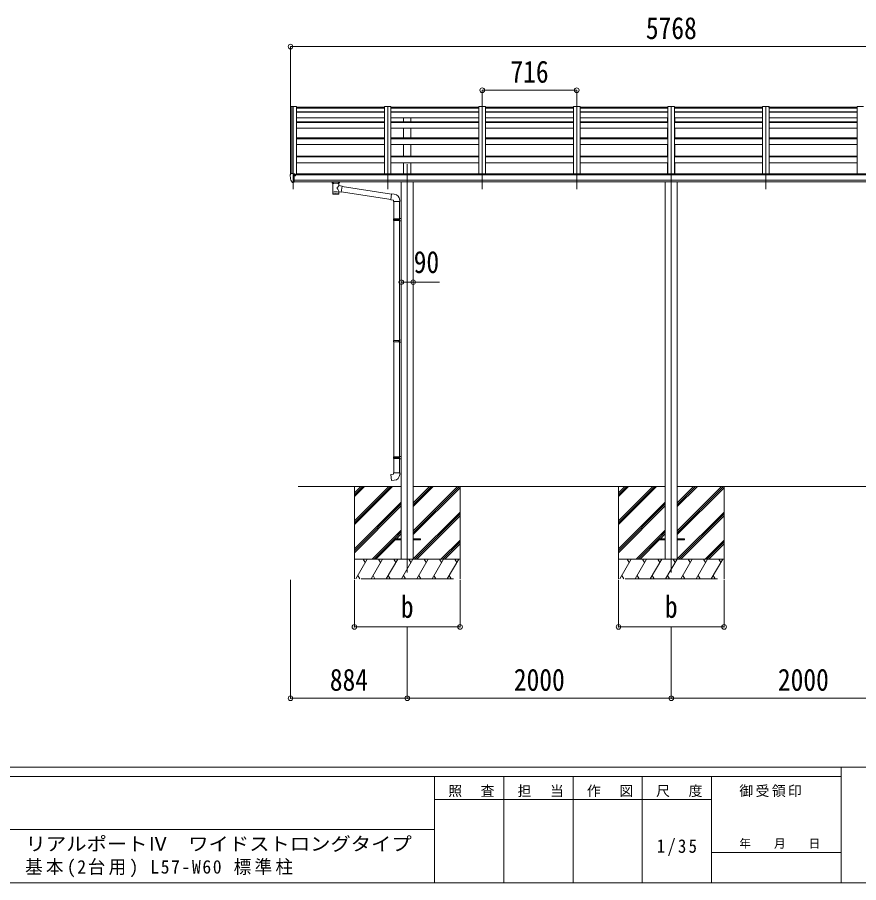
# Model space of a CAD drawing. Units: millimetres at full size, sheet at 1:35; some dimension numbers follow another scale. Extents: x -9783 to 9892, y -6828 to 6752.
# Drawn here: x 47 to 6420, y -6828 to -278 of the extents above; entities that cross this region are included whole.
import ezdxf
from ezdxf.enums import TextEntityAlignment as Align

# ---------------------------------------------------------------- set-up
doc = ezdxf.new("R2010")
doc.units = ezdxf.units.MM
doc.header["$LTSCALE"] = 35
doc.header["$PDMODE"] = 32
doc.header["$PDSIZE"] = 35
for name, color, linetype, lineweight in [('0-0_0', 7, 'Continuous', 9), ('0-1_本体', 4, 'Continuous', 9), ('0-2_部品', 7, 'Continuous', 9), ('0-8_PARTS2', 2, 'Continuous', 9), ('0-A_寸法', 6, 'Continuous', 9), ('F-0_240', 7, 'Continuous', 9)]:
    doc.layers.add(name, color=color, linetype=linetype, lineweight=lineweight)
doc.styles.add('ＭＳ ゴシック', font='')
doc.styles.get('ＭＳ ゴシック').set_extended_font_data('MS Gothic')

msp = doc.modelspace()

# ---------------------------------------------------------------- linework, layer by layer
at = {"layer": '0-0_0'}
for p, q in [((2174.19, -3828.89), (2954.99, -3828.89)), ((2600.19, -3828.89), (2600.19, -4528.89)), ((2600.19, -4089.62), (2860.92, -3828.89)), ((2600.19, -4103.76), (2875.06, -3828.89)), ((2600.19, -4117.9), (2889.2, -3828.89)), ((2600.19, -3905.77), (2677.07, -3828.89)), ((2600.19, -3891.63), (2662.93, -3828.89)), ((2600.19, -3877.49), (2648.79, -3828.89)), ((3045.39, -4164.92), (3381.42, -3828.89)), ((3045.39, -4179.06), (3395.56, -3828.89)), ((3045.39, -3981.07), (3197.57, -3828.89)), ((3045.39, -3966.93), (3183.43, -3828.89)), ((3045.39, -3952.79), (3169.29, -3828.89)), ((3045.39, -3828.89), (4954.99, -3828.89)), ((3045.39, -4193.2), (3400.19, -3838.41)), ((3400.19, -3828.89), (3400.19, -4528.89)), ((4600.19, -3828.89), (4600.19, -4528.89)), ((4600.19, -4089.62), (4860.92, -3828.89)), ((4600.19, -4103.76), (4875.06, -3828.89)), ((4600.19, -4117.9), (4889.2, -3828.89)), ((4600.19, -3905.77), (4677.07, -3828.89)), ((4600.19, -3891.63), (4662.93, -3828.89)), ((4600.19, -3877.49), (4648.79, -3828.89)), ((5045.39, -4164.92), (5381.42, -3828.89)), ((5045.39, -4179.06), (5395.56, -3828.89)), ((5045.39, -3981.07), (5197.57, -3828.89)), ((5045.39, -3966.93), (5183.43, -3828.89)), ((5045.39, -3952.79), (5169.29, -3828.89)), ((5045.39, -3828.89), (6954.99, -3828.89)), ((5045.39, -4193.2), (5400.19, -3838.41)), ((5400.19, -3828.89), (5400.19, -4528.89)), ((2600.19, -4301.75), (2954.99, -3946.95)), ((2600.19, -4315.89), (2954.99, -3961.1)), ((2600.19, -4330.04), (2954.99, -3975.24)), ((4600.19, -4301.75), (4954.99, -3946.95)), ((4600.19, -4315.89), (4954.99, -3961.1)), ((4600.19, -4330.04), (4954.99, -3975.24)), ((3045.39, -4377.05), (3400.19, -4022.25)), ((3057.69, -4378.89), (3400.19, -4036.4)), ((3071.83, -4378.89), (3400.19, -4050.54)), ((5045.39, -4377.05), (5400.19, -4022.25)), ((5057.69, -4378.89), (5400.19, -4036.4)), ((5071.83, -4378.89), (5400.19, -4050.54)), ((2735.18, -4378.89), (2954.99, -4159.09)), ((2903.84, -4224.38), (2954.99, -4173.23)), ((2917.98, -4224.38), (2954.99, -4187.37)), ((4735.18, -4378.89), (4954.99, -4159.09)), ((4903.84, -4224.38), (4954.99, -4173.23)), ((4917.98, -4224.38), (4954.99, -4187.37)), ((2749.32, -4378.89), (2900.19, -4228.03)), ((2763.47, -4378.89), (2908.98, -4233.38)), ((3255.68, -4378.89), (3400.19, -4234.38)), ((3269.82, -4378.89), (3400.19, -4248.53)), ((4749.32, -4378.89), (4900.19, -4228.03)), ((4763.47, -4378.89), (4908.98, -4233.38)), ((5255.68, -4378.89), (5400.19, -4234.38)), ((5269.82, -4378.89), (5400.19, -4248.53)), ((3283.97, -4378.89), (3400.19, -4262.67)), ((5283.97, -4378.89), (5400.19, -4262.67)), ((3400.19, -4378.89), (2600.19, -4378.89)), ((2610.48, -4528.89), (2697.08, -4378.89)), ((2682.08, -4404.87), (2667.08, -4378.89)), ((2725.95, -4528.89), (2812.55, -4378.89)), ((2797.55, -4404.88), (2782.55, -4378.89)), ((2841.42, -4528.89), (2928.02, -4378.89)), ((2913.02, -4404.87), (2898.02, -4378.89)), ((2956.89, -4528.89), (3043.49, -4378.89)), ((3028.49, -4404.87), (3013.49, -4378.89)), ((3072.36, -4528.89), (3158.96, -4378.89)), ((3143.96, -4404.87), (3128.96, -4378.89)), ((3187.83, -4528.89), (3274.43, -4378.89)), ((3244.43, -4378.89), (3259.43, -4404.87)), ((3303.3, -4528.89), (3389.9, -4378.89)), ((3359.9, -4378.89), (3374.9, -4404.87)), ((5400.19, -4378.89), (4600.19, -4378.89)), ((4610.48, -4528.89), (4697.08, -4378.89)), ((4682.08, -4404.87), (4667.08, -4378.89)), ((4725.95, -4528.89), (4812.55, -4378.89)), ((4797.55, -4404.88), (4782.55, -4378.89)), ((4841.42, -4528.89), (4928.02, -4378.89)), ((4913.02, -4404.87), (4898.02, -4378.89)), ((4956.89, -4528.89), (5043.49, -4378.89)), ((5028.49, -4404.87), (5013.49, -4378.89)), ((5072.36, -4528.89), (5158.96, -4378.89)), ((5143.96, -4404.87), (5128.96, -4378.89)), ((5187.83, -4528.89), (5274.43, -4378.89)), ((5244.43, -4378.89), (5259.43, -4404.87)), ((5303.3, -4528.89), (5389.9, -4378.89)), ((5359.9, -4378.89), (5374.9, -4404.87)), ((2625.48, -4502.91), (2640.48, -4528.89)), ((2740.95, -4502.91), (2755.95, -4528.89)), ((2856.42, -4502.91), (2871.42, -4528.89)), ((2971.89, -4502.91), (2986.89, -4528.89)), ((3087.36, -4502.91), (3102.36, -4528.89)), ((3202.83, -4502.91), (3217.83, -4528.89)), ((3318.3, -4502.91), (3333.3, -4528.89)), ((4625.48, -4502.91), (4640.48, -4528.89)), ((4740.95, -4502.91), (4755.95, -4528.89)), ((4856.42, -4502.91), (4871.42, -4528.89)), ((4971.89, -4502.91), (4986.89, -4528.89)), ((5087.36, -4502.91), (5102.36, -4528.89)), ((5202.83, -4502.91), (5217.83, -4528.89)), ((5318.3, -4502.91), (5333.3, -4528.89)), ((2650.19, -4528.89), (3350.19, -4528.89)), ((4650.19, -4528.89), (5350.19, -4528.89))]:
    msp.add_line(p, q, dxfattribs=at)
at = {"layer": '0-1_本体'}
for p, q in [((2116.2, -953.96), (2116.18, -1466.05)), ((2117.14, -953.08), (2124.97, -952.67)), ((2125.19, -952.75), (2125.19, -1459.5)), ((2125.27, -952.86), (2125.89, -954.48)), ((2161.19, -952.66), (2161.19, -1469.31)), ((2161.19, -965.66), (2827.19, -965.66)), ((2827.19, -952.66), (2827.19, -1462.78)), ((2877.19, -952.66), (2827.19, -952.66)), ((2877.19, -952.66), (2877.19, -1462.78)), ((2877.19, -965.66), (3543.19, -965.66)), ((3543.19, -952.66), (3543.19, -1462.78)), ((3593.19, -952.66), (3543.19, -952.66)), ((3593.19, -952.66), (3593.19, -1462.78)), ((3593.19, -965.66), (4259.19, -965.66)), ((4259.19, -952.66), (4259.19, -1462.78)), ((4309.19, -952.66), (4259.19, -952.66)), ((4309.19, -952.66), (4309.19, -1462.78)), ((4309.19, -965.66), (4975.19, -965.66)), ((4975.19, -952.66), (4975.19, -1462.78)), ((5025.19, -952.66), (4975.19, -952.66)), ((5025.19, -952.66), (5025.19, -1462.78)), ((5025.19, -965.66), (5691.19, -965.66)), ((5691.19, -952.66), (5691.19, -1462.78)), ((5741.19, -952.66), (5691.19, -952.66)), ((5741.19, -952.66), (5741.19, -1462.78)), ((5741.19, -965.66), (6407.19, -965.66)), ((6407.19, -952.66), (6407.19, -1462.78)), ((6457.19, -952.66), (6407.19, -952.66)), ((2161.19, -992.27), (2827.19, -992.27)), ((2161.19, -994.8), (2827.19, -994.8)), ((2161.19, -1039.55), (2827.19, -1039.55)), ((2877.19, -992.27), (3543.19, -992.27)), ((2877.19, -994.8), (3543.19, -994.8)), ((2877.19, -1039.55), (3543.19, -1039.55)), ((2972.69, -1067.7), (2972.69, -1039.55)), ((3027.69, -1067.7), (3027.69, -1039.55)), ((3593.19, -992.27), (4259.19, -992.27)), ((3593.19, -994.8), (4259.19, -994.8)), ((3593.19, -1039.55), (4259.19, -1039.55)), ((4309.19, -992.27), (4975.19, -992.27)), ((4309.19, -994.8), (4975.19, -994.8)), ((4309.19, -1039.55), (4975.19, -1039.55)), ((4972.69, -1067.7), (4972.69, -1039.55)), ((5025.19, -992.27), (5691.19, -992.27)), ((5025.19, -994.8), (5691.19, -994.8)), ((5025.19, -1039.55), (5691.19, -1039.55)), ((5027.69, -1067.7), (5027.69, -1039.55)), ((5741.19, -992.27), (6407.19, -992.27)), ((5741.19, -994.8), (6407.19, -994.8)), ((5741.19, -1039.55), (6407.19, -1039.55)), ((2161.19, -1067.7), (2827.19, -1067.7)), ((2161.19, -1072.68), (2827.19, -1072.68)), ((2877.19, -1067.7), (3543.19, -1067.7)), ((2877.19, -1072.68), (3543.19, -1072.68)), ((3593.19, -1067.7), (4259.19, -1067.7)), ((3593.19, -1072.68), (4259.19, -1072.68)), ((4309.19, -1067.7), (4975.19, -1067.7)), ((4309.19, -1072.68), (4975.19, -1072.68)), ((5025.19, -1067.7), (5691.19, -1067.7)), ((5025.19, -1072.68), (5691.19, -1072.68)), ((5741.19, -1067.7), (6407.19, -1067.7)), ((5741.19, -1072.68), (6407.19, -1072.68)), ((2161.19, -1116.88), (2827.19, -1116.88)), ((2877.19, -1116.88), (3543.19, -1116.88)), ((2972.69, -1190.41), (2972.69, -1116.88)), ((3027.69, -1190.41), (3027.69, -1116.88)), ((3593.19, -1116.88), (4259.19, -1116.88)), ((4309.19, -1116.88), (4975.19, -1116.88)), ((4972.69, -1190.41), (4972.69, -1116.88)), ((5025.19, -1116.88), (5691.19, -1116.88)), ((5027.69, -1190.41), (5027.69, -1116.88)), ((5741.19, -1116.88), (6407.19, -1116.88)), ((2161.19, -1190.41), (2827.19, -1190.41)), ((2161.19, -1197.31), (2827.19, -1197.31)), ((2161.19, -1240.86), (2827.19, -1240.86)), ((2877.19, -1190.41), (3543.19, -1190.41)), ((2877.19, -1197.31), (3543.19, -1197.31)), ((2877.19, -1240.86), (3543.19, -1240.86)), ((2972.69, -1327.86), (2972.69, -1240.86)), ((3027.69, -1327.86), (3027.69, -1240.86)), ((3593.19, -1190.41), (4259.19, -1190.41)), ((3593.19, -1197.31), (4259.19, -1197.31)), ((3593.19, -1240.86), (4259.19, -1240.86)), ((4309.19, -1190.41), (4975.19, -1190.41)), ((4309.19, -1197.31), (4975.19, -1197.31)), ((4309.19, -1240.86), (4975.19, -1240.86)), ((4972.69, -1327.86), (4972.69, -1240.86)), ((5025.19, -1190.41), (5691.19, -1190.41)), ((5025.19, -1197.31), (5691.19, -1197.31)), ((5025.19, -1240.86), (5691.19, -1240.86)), ((5027.69, -1327.86), (5027.69, -1240.86)), ((5741.19, -1190.41), (6407.19, -1190.41)), ((5741.19, -1197.31), (6407.19, -1197.31)), ((5741.19, -1240.86), (6407.19, -1240.86)), ((2161.19, -1327.86), (2827.19, -1327.86)), ((2161.19, -1334.76), (2827.19, -1334.76)), ((2877.19, -1327.86), (3543.19, -1327.86)), ((2877.19, -1334.76), (3543.19, -1334.76)), ((3593.19, -1327.86), (4259.19, -1327.86)), ((3593.19, -1334.76), (4259.19, -1334.76)), ((4309.19, -1327.86), (4975.19, -1327.86)), ((4309.19, -1334.76), (4975.19, -1334.76)), ((5025.19, -1327.86), (5691.19, -1327.86)), ((5025.19, -1334.76), (5691.19, -1334.76)), ((5741.19, -1327.86), (6407.19, -1327.86)), ((5741.19, -1334.76), (6407.19, -1334.76)), ((2161.19, -1378.31), (2827.19, -1378.31)), ((2877.19, -1378.31), (3543.19, -1378.31)), ((2972.69, -1462.98), (2972.69, -1378.31)), ((3027.69, -1462.98), (3027.69, -1378.31)), ((3593.19, -1378.31), (4259.19, -1378.31)), ((4309.19, -1378.31), (4975.19, -1378.31)), ((4972.69, -1462.98), (4972.69, -1378.31)), ((5025.19, -1378.31), (5691.19, -1378.31)), ((5027.69, -1462.98), (5027.69, -1378.31)), ((5741.19, -1378.31), (6407.19, -1378.31)), ((7857.69, -1469.31), (2142.69, -1469.31)), ((2166.19, -1469.31), (2166.19, -1462.78)), ((7834.19, -1462.78), (2166.19, -1462.78)), ((2142.69, -1510.91), (7857.69, -1510.91)), ((7857.69, -1522.75), (2142.69, -1522.68)), ((2954.99, -1522.84), (2954.99, -4378.91)), ((3045.39, -1522.84), (3045.39, -4378.91)), ((4954.99, -1522.84), (4954.99, -4378.91)), ((5045.39, -1522.84), (5045.39, -4378.91))]:
    msp.add_line(p, q, dxfattribs=at)
msp.add_lwpolyline([(2125.89, -1459.5), (2125.89, -952.66), (2161.19, -952.66)], dxfattribs=at)
msp.add_circle((2150.16, -1474.42), 3, dxfattribs=at)
for centre, radius, start, end in [((2117.19, -954.08), 1, 93, 173.32986), ((2124.99, -952.97), 0.301, 21.06327, 92.86679)]:
    msp.add_arc(centre, radius, start, end, dxfattribs=at)
at = {"layer": '0-2_部品', "color": 4}
for p, q in [((2827.19, -956.94), (2161.19, -956.94)), ((3543.19, -956.94), (2877.19, -956.94)), ((4259.19, -956.94), (3593.19, -956.94)), ((4975.19, -956.94), (4309.19, -956.94)), ((5686.26, -956.94), (5025.19, -956.94)), ((6407.19, -956.94), (5736.26, -956.94)), ((2900.19, -4224.39), (2900.19, -4233.39)), ((2900.19, -4224.39), (2955.19, -4224.39)), ((2900.19, -4233.39), (2955.19, -4233.39)), ((3045.19, -4224.39), (3100.19, -4224.39)), ((3045.19, -4233.39), (3100.19, -4233.39)), ((3100.19, -4224.39), (3100.19, -4233.39)), ((4900.19, -4224.39), (4900.19, -4233.39)), ((4900.19, -4224.39), (4955.19, -4224.39)), ((4900.19, -4233.39), (4955.19, -4233.39)), ((5045.19, -4224.39), (5100.19, -4224.39)), ((5045.19, -4233.39), (5100.19, -4233.39)), ((5100.19, -4224.39), (5100.19, -4233.39))]:
    msp.add_line(p, q, dxfattribs=at)
at = {"layer": '0-2_部品'}
for p, q in [((2114.19, -1468.87), (2114.19, -1469.5)), ((2121.1, -1460.07), (2117.03, -1465.87)), ((2136.19, -1528), (2136.19, -1459.5)), ((2137.69, -1460.41), (2136.19, -1460.41)), ((2142.69, -1469.23), (2136.19, -1468.83)), ((2137.69, -1460.41), (2137.69, -1466.58)), ((2147.36, -1461.91), (2137.69, -1461.19)), ((2137.69, -1464.18), (2151.69, -1464.24)), ((2147.16, -1474.41), (2147.69, -1474.41)), ((2147.69, -1474.41), (2147.99, -1474.41)), ((2148.19, -1464.23), (2148.19, -1462.33)), ((2152.69, -1465.35), (2152.69, -1469.31)), ((2128.57, -1526.18), (2118.82, -1510.81)), ((2134.69, -1527.91), (2130.98, -1527.68)), ((2134.69, -1527.91), (2136.19, -1528)), ((2136.19, -1525.8), (2136.69, -1525.8)), ((2136.69, -1525.8), (2137.19, -1524.8)), ((2142.69, -1524.8), (2137.19, -1524.8)), ((2432.19, -1529.85), (2432.19, -1522.68)), ((2436.29, -1534.35), (2436.27, -1614.64)), ((2482.09, -1551.92), (2482.09, -1534.34)), ((2507.31, -1555.83), (2482.09, -1551.92)), ((2486.19, -1529.85), (2486.19, -1522.68)), ((2507.31, -1555.83), (2500.29, -1601.09)), ((2880.92, -1615.78), (2507.01, -1557.77)), ((2482.11, -1614.64), (2482.09, -1598.02)), ((2482.09, -1598.27), (2500.29, -1601.09)), ((2877.25, -1657.71), (2500.57, -1599.27)), ((2901.91, -1615.84), (2881.08, -1614.02)), ((2896.99, -1671.58), (2942.99, -1671.58)), ((2898.99, -1670.84), (2898.99, -1803.14)), ((2940.99, -1670.84), (2940.99, -1800.58)), ((2942.99, -1671.58), (2942.99, -1660.67)), ((2896.99, -1805.14), (2897.99, -1803.14)), ((2896.99, -1805.14), (2940.99, -1805.14)), ((2896.99, -1805.14), (2896.99, -1813.14)), ((2896.99, -1813.14), (2940.99, -1813.14)), ((2896.99, -1813.14), (2897.99, -1815.14)), ((2897.99, -1803.14), (2940.99, -1803.14)), ((2897.99, -1815.14), (2940.99, -1815.14)), ((2898.99, -1815.14), (2898.99, -2722.89)), ((2936.51, -1805.14), (2936.08, -1803.14)), ((2938.99, -1800.64), (2954.99, -1800.17)), ((2938.99, -1802.64), (2938.99, -1800.64)), ((2938.99, -1802.64), (2940.99, -1802.64)), ((2938.99, -1817.64), (2938.99, -1815.64)), ((2938.99, -1817.64), (2954.99, -1818.11)), ((2940.99, -1817.7), (2940.99, -2720.33)), ((2954.99, -1800.17), (2954.99, -1818.11)), ((2896.99, -2724.89), (2897.99, -2722.89)), ((2896.99, -2724.89), (2940.99, -2724.89)), ((2896.99, -2724.89), (2896.99, -2732.89)), ((2896.99, -2732.89), (2940.99, -2732.89)), ((2896.99, -2732.89), (2897.99, -2734.89)), ((2897.99, -2722.89), (2940.99, -2722.89)), ((2897.99, -2734.89), (2940.99, -2734.89)), ((2898.99, -2734.89), (2898.99, -3604.49)), ((2936.51, -2724.89), (2936.08, -2722.89)), ((2938.99, -2720.39), (2954.99, -2719.92)), ((2938.99, -2722.39), (2938.99, -2720.39)), ((2938.99, -2722.39), (2940.99, -2722.39)), ((2938.99, -2737.39), (2938.99, -2735.39)), ((2938.99, -2737.39), (2954.99, -2737.86)), ((2940.99, -2737.45), (2940.99, -3601.93)), ((2954.99, -2719.92), (2954.99, -2737.86)), ((2938.99, -3601.99), (2954.99, -3601.52)), ((2938.99, -3603.99), (2938.99, -3601.99)), ((2954.99, -3601.52), (2954.99, -3619.46)), ((2896.99, -3606.49), (2897.99, -3604.49)), ((2896.99, -3606.49), (2940.99, -3606.49)), ((2896.99, -3606.49), (2896.99, -3614.49)), ((2896.99, -3614.49), (2940.99, -3614.49)), ((2896.99, -3614.49), (2897.99, -3616.49)), ((2897.99, -3604.49), (2940.99, -3604.49)), ((2897.99, -3616.49), (2940.99, -3616.49)), ((2898.99, -3616.49), (2898.99, -3726.49)), ((2936.51, -3606.49), (2936.08, -3604.49)), ((2938.99, -3603.99), (2940.99, -3603.99)), ((2938.99, -3618.99), (2938.99, -3616.99)), ((2938.99, -3618.99), (2954.99, -3619.46)), ((2940.99, -3619.05), (2940.99, -3726.49)), ((2896.99, -3726.49), (2942.99, -3726.49)), ((2896.99, -3736.49), (2896.99, -3726.49)), ((2942.99, -3726.49), (2942.99, -3737.41))]:
    msp.add_line(p, q, dxfattribs=at)
for points in [[(2136.19, -1459.5), (2124.19, -1459.5), (2121.86, -1459.64)], [(2142.69, -1524.8), (2142.69, -1466.58), (2137.69, -1466.58)], [(2147.36, -1461.91), (2147.53, -1461.93), (2147.69, -1461.96), (2147.83, -1462.01), (2147.96, -1462.06), (2148.06, -1462.12), (2148.13, -1462.18), (2148.18, -1462.26), (2148.19, -1462.33)], [(2147.99, -1473.23), (2147.99, -1474.41), (2152.69, -1474.41)], [(2152.69, -1472.8), (2152.69, -1474.41), (2153.16, -1474.41)], [(2136.19, -1514.11), (2139.35, -1513.7), (2142.69, -1513.27)], [(2432.23, -1529.91), (2432.21, -1529.55), (2432.45, -1528.59), (2432.97, -1527.71), (2433.78, -1526.87), (2434.89, -1526.08), (2436.29, -1525.35)], [(2432.23, -1529.79), (2432.21, -1530.15), (2432.45, -1531.11), (2432.97, -1531.99), (2433.78, -1532.83), (2434.89, -1533.63), (2436.29, -1534.35)], [(2482.09, -1525.36), (2482.32, -1525.46), (2483.68, -1526.19), (2484.79, -1527.04), (2485.55, -1527.9), (2486.01, -1528.8), (2486.18, -1529.69)], [(2482.09, -1534.34), (2482.32, -1534.25), (2483.68, -1533.51), (2484.79, -1532.66), (2485.55, -1531.8), (2486.01, -1530.9), (2486.18, -1530.01)], [(2881.08, -1614.02), (2877.07, -1659.84), (2896.99, -1661.58), (2896.99, -1671.58)], [(2936.51, -1805.14), (2936.51, -1813.14), (2936.08, -1815.14)], [(2938.99, -1815.64), (2940.99, -1815.64), (2940.99, -1802.64)], [(2936.51, -2724.89), (2936.51, -2732.89), (2936.08, -2734.89)], [(2938.99, -2735.39), (2940.99, -2735.39), (2940.99, -2722.39)], [(2936.51, -3606.49), (2936.51, -3614.49), (2936.08, -3616.49)], [(2938.99, -3616.99), (2940.99, -3616.99), (2940.99, -3603.99)], [(2901.91, -3782.24), (2881.08, -3784.06), (2877.07, -3738.23), (2896.99, -3736.49)]]:
    msp.add_lwpolyline(points, dxfattribs=at)
for centre, radius, start, end in [((2117.19, -1468.87), 3, 93, 180), ((2306.68, -1469.5), 192.49, 180.0008, 192.1233), ((2121.92, -1460.64), 1, 93.5, 145), ((2150.19, -1474.41), 2.5, 151.64236, 180), ((2150.19, -1474.41), 2.5, 0, 151.64236), ((2121.42, -1509.31), 3, 191.83348, 210), ((2131.17, -1524.68), 3, 210, 266.5), ((2449.26, -1575.07), 51.38, 92.46126, 104.61963), ((2459.2, -1679.2), 155.94, 85.53149, 94.46851), ((2469.15, -1575.07), 51.38, 75.38037, 87.53874), ((2897.99, -1660.67), 45, 0, 85), ((2897.99, -3737.41), 45, 275, 0)]:
    msp.add_arc(centre, radius, start, end, dxfattribs=at)
for centre, major_axis, ratio, start_param, end_param in [((2151.69, -1465.34), (-0.02, 1.1), 0.906239, 4.6917496, 6.2625459), ((2459.19, -1535.55), (-22.91, -0.42), 0.072511, 4.711586, 6.2823824), ((2459.21, -1533.91), (-22.91, -0.42), 0.072511, 4.711586, 6.2823824), ((2459.17, -1533.92), (22.92, -0.42), 0.07247, 0.0008089, 1.5716053), ((2459.17, -1535.55), (22.92, -0.42), 0.07247, 0.0008089, 1.5716053), ((2459.19, -1571.48), (-22.81, 26.62), 0.234429, 3.1563334, 4.5976381), ((2461.74, -1574.12), (20.32, 22.25), 0.045535, 4.9756507, 6.2441899), ((2470.19, -1529.85), (16, 0), 0.361356, 0, 0.0194874), ((2470.19, -1529.85), (16, 0), 0.361356, 6.2636979, 6.2831853), ((2459.19, -1614.64), (22.92, 0), 0.101955, 6.2829723, 9.4248207), ((2459.19, -1614.64), (22.92, 0), 0.101955, 3.1415499, 6.2833984), ((2459.19, -1602.2), (22.91, 0), 0.122865, 6.2831853, 9.424778)]:
    msp.add_ellipse(centre, major_axis=major_axis, ratio=ratio, start_param=start_param, end_param=end_param, dxfattribs=at)
at = {"layer": '0-8_PARTS2'}
for p, q in [((2136.19, -952.65), (2136.19, -1578.83)), ((2852.19, -1578.83), (2852.19, -952.65)), ((3568.19, -1578.83), (3568.19, -952.65)), ((4284.19, -1578.83), (4284.19, -952.65)), ((5000.19, -1578.83), (5000.19, -952.65)), ((5716.19, -1578.83), (5716.19, -952.65)), ((3000.19, -1390.02), (3000.19, -4478.92)), ((5000.19, -1390.02), (5000.19, -4478.92))]:
    msp.add_line(p, q, dxfattribs=at)
at = {"layer": '0-A_寸法'}
for p, q in [((2116.19, -499.42), (2116.19, -954.08)), ((2116.19, -499.42), (7884.19, -499.42)), ((3568.19, -829.56), (3568.19, -954.08)), ((3568.19, -829.56), (4284.19, -829.56)), ((4284.19, -829.56), (4284.19, -954.08)), ((2954.99, -2282.27), (3045.39, -2282.27)), ((3045.39, -2282.27), (3245.39, -2282.27)), ((2116.19, -5432.29), (2116.19, -4535.37)), ((2600.19, -4891.91), (2600.19, -4535.37)), ((3400.19, -4891.91), (3400.19, -4535.37)), ((4600.19, -4891.91), (4600.19, -4535.37)), ((5400.19, -4891.91), (5400.19, -4535.37)), ((2600.19, -4891.91), (3400.19, -4891.91)), ((3000.19, -5432.29), (3000.19, -4891.91)), ((4600.19, -4891.91), (5400.19, -4891.91)), ((5000.19, -5432.29), (5000.19, -4891.91)), ((2116.19, -5432.29), (3000.19, -5432.29)), ((3000.19, -5432.29), (5000.19, -5432.29)), ((5000.19, -5432.29), (7000.19, -5432.29))]:
    msp.add_line(p, q, dxfattribs=at)
for p in [(2116.19, -499.42), (3568.19, -829.56), (4284.19, -829.56), (2954.99, -2282.27), (3045.39, -2282.27), (2600.19, -4891.91), (3400.19, -4891.91), (4600.19, -4891.91), (5400.19, -4891.91), (2116.19, -5432.29), (3000.19, -5432.29), (5000.19, -5432.29)]:
    msp.add_point(p, dxfattribs=at)
at = {"layer": 'F-0_240', "color": 5}
for p, q in [((-9783.03, -5953.1), (9396.97, -5953.1)), ((6285.75, -5953.1), (6285.75, -6828.1)), ((-9783.03, -6023.1), (6285.75, -6023.1)), ((3205.75, -6023.1), (3205.75, -6828.1)), ((3730.75, -6023.1), (3730.75, -6828.1)), ((4255.75, -6023.1), (4255.75, -6828.1)), ((4780.75, -6023.1), (4780.75, -6828.1)), ((5305.75, -6023.1), (5305.75, -6828.1)), ((3205.75, -6198.1), (5305.75, -6198.1)), ((-3969.25, -6425.6), (3205.75, -6425.6)), ((5305.75, -6600.6), (6285.75, -6600.6)), ((-9783.03, -6828.1), (9396.97, -6828.1))]:
    msp.add_line(p, q, dxfattribs=at)

# ---------------------------------------------------------------- texts
at = {"layer": '0-A_寸法', "color": 7, "style": 'ＭＳ ゴシック', "width": 0.85}
for s, p in [('5768', (4807.69, -492.42)), ('716', (3781.82, -822.56)), ('90', (3049.14, -2263.27)), ('b', (2952.07, -4872.91)), ('b', (4952.07, -4872.91)), ('884', (2413.82, -5425.29)), ('2000', (3807.69, -5425.29)), ('2000', (5807.69, -5425.29))]:
    msp.add_text(s, height=166.8, dxfattribs=at).set_placement(p, align=Align.BOTTOM_LEFT)
at = {"layer": 'F-0_240', "style": 'ＭＳ ゴシック', "width": 1.1}
msp.add_text('リアルポートⅣ\u3000ワイドストロングタイプ', height=102.6, dxfattribs=at).set_placement((109.35, -6616.22), align=Align.BOTTOM_LEFT)
at = {"layer": 'F-0_240', "style": 'ＭＳ ゴシック'}
msp.add_text('年\u3000\u3000月\u3000\u3000日', height=64.15, dxfattribs=at).set_placement((5515.76, -6583.1), align=Align.BOTTOM_LEFT)
at = {"layer": 'F-0_240', "attachment_point": 7, "style": 'ＭＳ ゴシック'}
for s, insert, char_height in [('\\T1.17;照\u3000査', (3310.76, -6180.6), 76.98), ('\\T1.17;担\u3000当', (3835.76, -6180.6), 76.98), ('\\T1.17;作\u3000図', (4360.75, -6180.6), 76.98), ('\\T1.17;尺\u3000度', (4885.76, -6180.6), 76.98), ('\\T1.17;御受領印', (5515.75, -6180.6), 76.98), ('\\T1.28;\\W0.9;1/35', (4890.13, -6626.85), 102.6), ('\\T1.19;\\W0.95;基本(2台用)\\~L57-W60\\~標準柱', (105.77, -6786.55), 102.6)]:
    msp.add_mtext(s, dxfattribs=dict(at, insert=insert, char_height=char_height))

doc.saveas('drawing.dxf')
